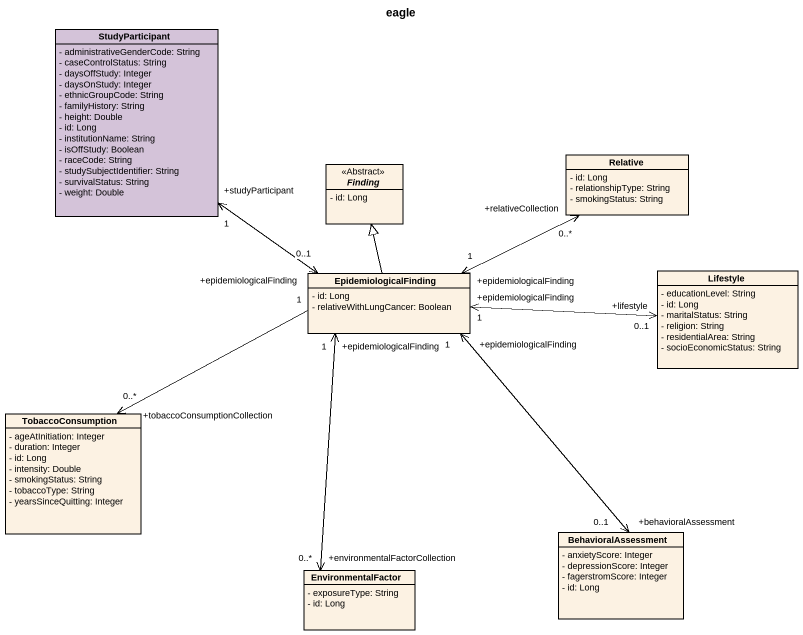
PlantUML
@startuml
title eagle
hide circle
hide empty members
skinparam classAttributeIconSize 0
class StudyParticipant #D4C3D9 {
  - administrativeGenderCode: String
  - caseControlStatus: String
  - daysOffStudy: Integer
  - daysOnStudy: Integer
  - ethnicGroupCode: String
  - familyHistory: String
  - height: Double
  - id: Long
  - institutionName: String
  - isOffStudy: Boolean
  - raceCode: String
  - studySubjectIdentifier: String
  - survivalStatus: String
  - weight: Double
}
abstract class Finding <<Abstract>> {
  - id: Long
}
class Relative {
  - id: Long
  - relationshipType: String
  - smokingStatus: String
}
class EpidemiologicalFinding {
  - id: Long
  - relativeWithLungCancer: Boolean
}
class Lifestyle {
  - educationLevel: String
  - id: Long
  - maritalStatus: String
  - religion: String
  - residentialArea: String
  - socioEconomicStatus: String
}
class TobaccoConsumption {
  - ageAtInitiation: Integer
  - duration: Integer
  - id: Long
  - intensity: Double
  - smokingStatus: String
  - tobaccoType: String
  - yearsSinceQuitting: Integer
}
class BehavioralAssessment {
  - anxietyScore: Integer
  - depressionScore: Integer
  - fagerstromScore: Integer
  - id: Long
}
class EnvironmentalFactor {
  - exposureType: String
  - id: Long
}
StudyParticipant "+studyParticipant\n1" <--> "+epidemiologicalFinding\n0..1" EpidemiologicalFinding
EpidemiologicalFinding -up-|> Finding
EpidemiologicalFinding "+epidemiologicalFinding\n1" <-right-> "+relativeCollection\n0..*" Relative
EpidemiologicalFinding "+epidemiologicalFinding\n1" <-right-> "+lifestyle\n0..1" Lifestyle
EpidemiologicalFinding "1" -left-> "+tobaccoConsumptionCollection\n0..*" TobaccoConsumption
EpidemiologicalFinding "+epidemiologicalFinding\n1" <--> "+behavioralAssessment\n0..1" BehavioralAssessment
EpidemiologicalFinding "+epidemiologicalFinding\n1" <--> "+environmentalFactorCollection\n0..*" EnvironmentalFactor
@enduml
